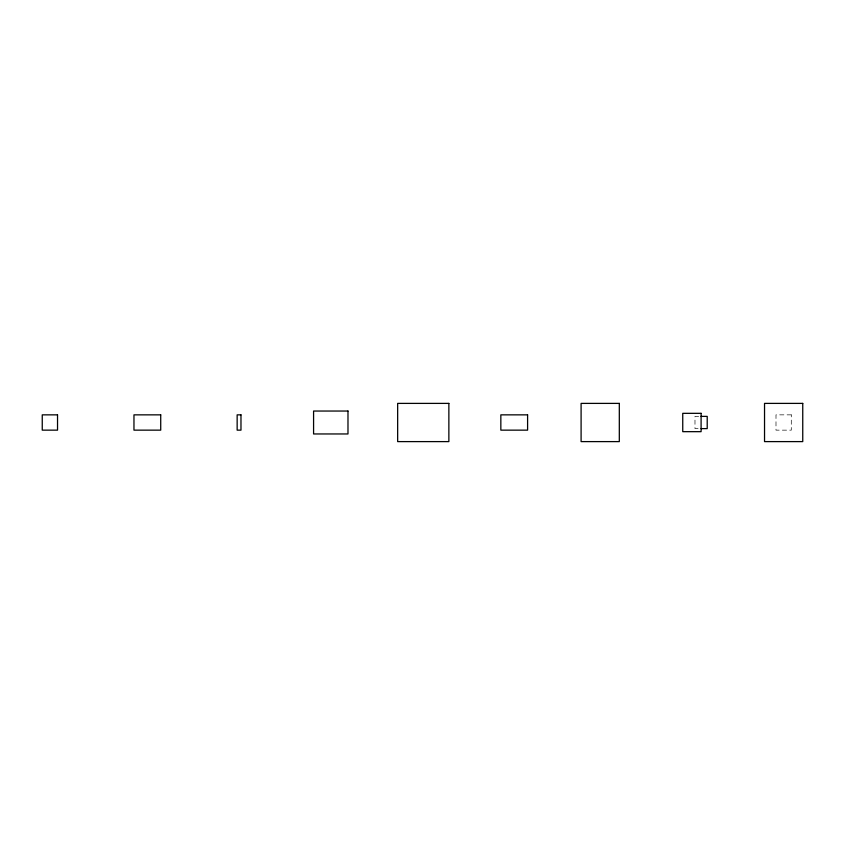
<?xml version="1.0" encoding="UTF-8"?>
<svg xmlns="http://www.w3.org/2000/svg" width="845" height="845" viewBox="0 0 845 845"><rect width="100%" height="100%" fill="white"/><g stroke="black" fill="none" stroke-linecap="round" stroke-linejoin="round"><path stroke-width="0.63" stroke-dasharray="4.22 3.17" d="M698.646 416.384L694.981 416.384L694.981 428.616L698.646 428.616M791.29 414.853L775.995 414.853L775.995 430.147L791.29 430.147L791.29 414.853"/><path stroke-width="1.27" d="M701.096 416.384L707.212 416.384L707.212 428.616L701.096 428.616M448.864 403.392L397.657 403.392L397.657 441.608L448.864 441.608L448.864 403.392M619.311 403.392L581.096 403.392L581.096 441.608L619.311 441.608L619.311 403.392M802.75 403.392L764.535 403.392L764.535 441.608L802.75 441.608L802.75 403.392M347.982 411.04L313.579 411.04L313.579 433.96L347.982 433.96L347.982 411.04M701.096 413.332L682.749 413.332L682.749 431.668L701.096 431.668L701.096 413.332M57.534 414.853L42.25 414.853L42.25 430.147L57.534 430.147L57.534 414.853M160.719 414.853L133.964 414.853L133.964 430.147L160.719 430.147L160.719 414.853M240.973 414.853L237.149 414.853L237.149 430.147L240.973 430.147L240.973 414.853M527.597 414.853L500.842 414.853L500.842 430.147L527.597 430.147L527.597 414.853"/></g></svg>
